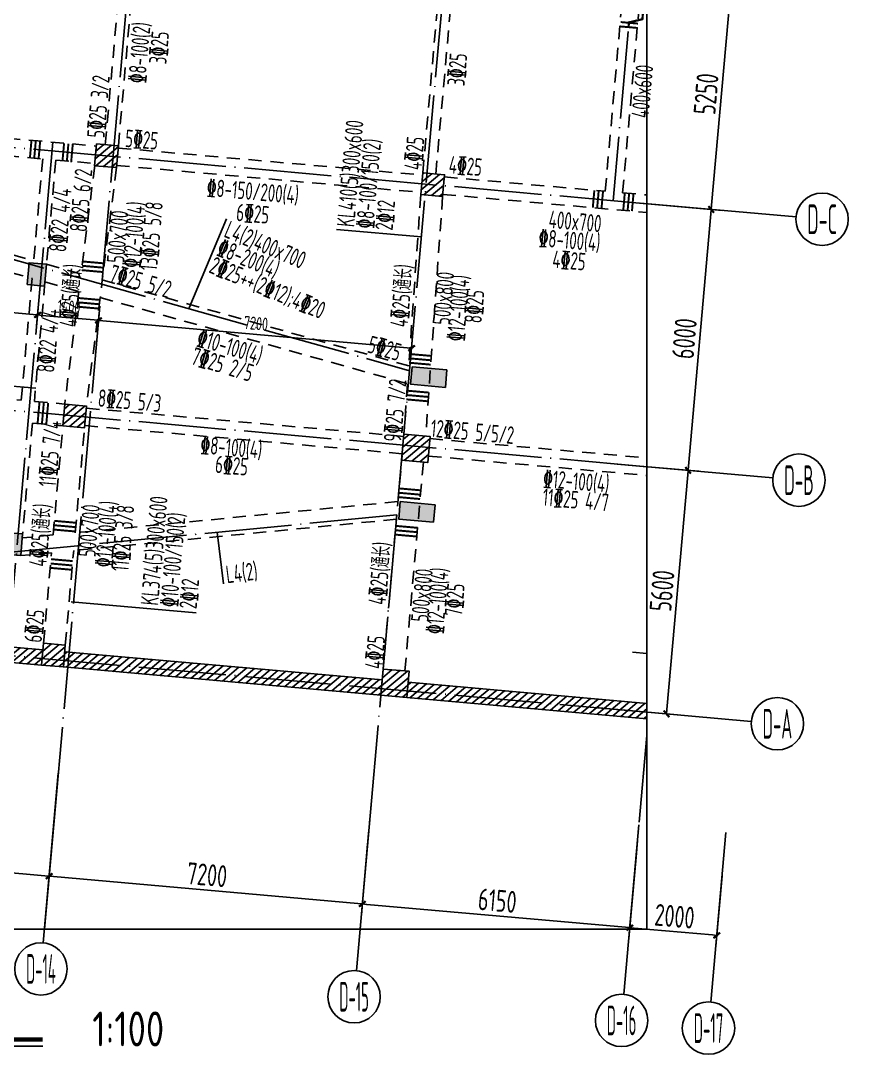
# Model space of a CAD drawing. Header units: millimetres. Extents: x 64473 to 386235, y 427387 to 703525.
# Drawn here: x 93046 to 112003, y 427387 to 451063 of the extents above; entities that cross this region are included whole.
import ezdxf
from ezdxf.enums import TextEntityAlignment as Align

# ---------------------------------------------------------------- set-up
doc = ezdxf.new("R2010")
doc.units = ezdxf.units.MM
doc.header["$LTSCALE"] = 100
doc.header["$PDMODE"] = 35
doc.header["$PDSIZE"] = 200
doc.linetypes.add('3', pattern=[5, 3, -2])
doc.linetypes.add('DOTE', pattern=[2.42, 2, -0.2, 0.02, -0.2])
for name, color, linetype in [('B-TEXT', 7, 'Continuous'), ('COLU', 7, 'Continuous'), ('DIM111', 3, 'Continuous'), ('HATCH', 254, 'Continuous'), ('h斜线-墙', 7, 'Continuous'), ('h斜线-柱', 7, 'Continuous'), ('L-AXIS', 3, 'Continuous'), ('L-dote', 253, 'DOTE'), ('L-吊筋', 1, 'Continuous'), ('L-箍筋', 1, 'Continuous'), ('WALL', 3, 'Continuous'), ('垂直标注', 31, 'Continuous'), ('垂直钢筋', 27, 'Continuous'), ('层12000', 54, 'Continuous'), ('柱', 2, 'Continuous'), ('梁虚线', 4, '3'), ('梁说明', 2, 'Continuous'), ('水平标注', 2, 'Continuous'), ('水平钢筋', 30, 'Continuous'), ('沉降观测点', 7, 'Continuous')]:
    doc.layers.add(name, color=color, linetype=linetype)
doc.styles.add('_TCH_AXIS', font='tssdeng.shx', dxfattribs={"width": 0.7, "bigfont": 'tssdchn.shx'})
doc.styles.add('COMPLEX', font='tssdeng.shx', dxfattribs={"width": 0.7, "bigfont": 'tssdchn.shx'})
doc.styles.get("Standard").update_dxf_attribs({"font": 'tssdeng.shx', "width": 0.7, "bigfont": 'tssdchn.shx'})
doc.styles.add('TSSD_Dimension', font='Tssdeng.shx', dxfattribs={"width": 0.7, "bigfont": 'tssdchn.shx'})
doc.dimstyles.new('TSSD_100_100$0', dxfattribs={"dimtxt": 300, "dimasz": 100, "dimexe": 250, "dimexo": 250, "dimgap": 100, "dimtad": 1, "dimdec": 0, "dimzin": 0, "dimdsep": 46, "dimtxsty": 'TSSD_Dimension', "dimblk": '_tsdbk', "dimblk1": '_tsdbk', "dimblk2": '_tsdbk', "dimsah": 1, "dimcen": 0, "dimclrt": 7, "dimadec": 0, "dimazin": 0, "dimtfac": 1, "dimtdec": 0, "dimtix": 1, "dimtmove": 2, "dimatfit": 3, "dimldrblk": '_tsdbk', "dimfxl": 1, "dimtolj": 1, "dimtzin": 0, "dimarcsym": 0})
pattern_1 = [(39.931646, (-659548.43, -374800.4), (-81.517904, 97.384965), [])]
pattern_2 = [(39.931646, (-183448.6, -59234.35), (-81.517904, 97.384965), [])]

# ---------------------------------------------------------------- blocks, each defined once
blk = doc.blocks.new('_tsdbk')
blk.add_line((-1, 0), (0, 0))
at = {"const_width": 0.5}
blk.add_lwpolyline([(-0.7, -0.7), (0.7, 0.7)], dxfattribs=at)
blk = doc.blocks.new('*D871')
at = {"layer": 'Defpoints', "color": 0}
for p in [(93842, 433082), (101014, 432446), (100871, 430831)]:
    blk.add_point(p, dxfattribs=at)
at = {"layer": 'L-AXIS', "color": 0, "lineweight": -2}
for p, q in [((93820, 432833), (93677, 431218)), ((100992, 432197), (100849, 430582)), ((93799, 431459), (100771, 430840))]:
    blk.add_line(p, q, dxfattribs=at)
at = {"layer": 'L-AXIS', "color": 0, "lineweight": -2, "xscale": 100, "yscale": 100, "zscale": 100}
for p, rotation in [((93699, 431467), 174.9316457828995), ((100871, 430831), 354.9316457828995)]:
    blk.add_blockref('_tsdbk', p, dxfattribs=dict(at, rotation=rotation))
at = {"layer": 'L-AXIS', "color": 7, "insert": (97316, 431498), "char_height": 500, "attachment_point": 5, "rotation": 354.9316, "style": 'TSSD_Dimension'}
blk.add_mtext('\\A1;7200', dxfattribs=at)
blk = doc.blocks.new('*D872')
at = {"layer": 'Defpoints', "color": 0}
for p in [(88165, 433585), (93842, 433082), (93699, 431467)]:
    blk.add_point(p, dxfattribs=at)
at = {"layer": 'L-AXIS', "color": 0, "lineweight": -2}
for p, q in [((88143, 433336), (87999, 431722)), ((93820, 432833), (93677, 431218)), ((88121, 431962), (93600, 431476))]:
    blk.add_line(p, q, dxfattribs=at)
at = {"layer": 'L-AXIS', "color": 0, "lineweight": -2, "xscale": 100, "yscale": 100, "zscale": 100}
for p, rotation in [((88021, 431971), 174.9316457828995), ((93699, 431467), 354.9316457828995)]:
    blk.add_blockref('_tsdbk', p, dxfattribs=dict(at, rotation=rotation))
at = {"layer": 'L-AXIS', "color": 7, "insert": (90891, 432068), "char_height": 500, "attachment_point": 5, "rotation": 354.9316, "style": 'TSSD_Dimension'}
blk.add_mtext('\\A1;5700', dxfattribs=at)
blk = doc.blocks.new('*D874')
at = {"layer": 'Defpoints', "color": 0}
for p in [(101014, 432446), (107140, 431902), (106997, 430288)]:
    blk.add_point(p, dxfattribs=at)
at = {"layer": 'L-AXIS', "color": 0, "lineweight": -2}
for p, q in [((100992, 432197), (100849, 430582)), ((107118, 431653), (106975, 430039)), ((100971, 430822), (106897, 430297))]:
    blk.add_line(p, q, dxfattribs=at)
at = {"layer": 'L-AXIS', "color": 0, "lineweight": -2, "xscale": 100, "yscale": 100, "zscale": 100}
for p, rotation in [((100871, 430831), 174.9316457828995), ((106997, 430288), 354.9316457828995)]:
    blk.add_blockref('_tsdbk', p, dxfattribs=dict(at, rotation=rotation))
at = {"layer": 'L-AXIS', "color": 7, "insert": (103965, 430908), "char_height": 500, "attachment_point": 5, "rotation": 354.9316, "style": 'TSSD_Dimension'}
blk.add_mtext('\\A1;6150', dxfattribs=at)
blk = doc.blocks.new('*D875')
at = {"layer": 'Defpoints', "color": 0}
for p in [(107140, 431902), (109132, 431726), (108989, 430111)]:
    blk.add_point(p, dxfattribs=at)
at = {"layer": 'L-AXIS', "color": 0, "lineweight": -2}
for p, q in [((107118, 431653), (106975, 430039)), ((109110, 431477), (108967, 429862)), ((107097, 430279), (108890, 430120))]:
    blk.add_line(p, q, dxfattribs=at)
at = {"layer": 'L-AXIS', "color": 0, "lineweight": -2, "xscale": 100, "yscale": 100, "zscale": 100}
for p, rotation in [((106997, 430288), 174.9316457828995), ((108989, 430111), 354.9316457828995)]:
    blk.add_blockref('_tsdbk', p, dxfattribs=dict(at, rotation=rotation))
at = {"layer": 'L-AXIS', "color": 7, "insert": (108024, 430548), "char_height": 500, "attachment_point": 5, "rotation": 354.9316, "style": 'TSSD_Dimension'}
blk.add_mtext('\\A1;2000', dxfattribs=at)
blk = doc.blocks.new('2013120519334455')
at = {"layer": 'HATCH'}
h = blk.add_hatch(color=256, dxfattribs=at)
h.paths.add_polyline_path([(25000, 5100), (24200, 5100), (24200, 4700), (25000, 4700)])
h.paths.add_polyline_path([(25000, 2000), (24200, 2000), (24200, 1600), (25000, 1600)])
h.paths.add_polyline_path([(15650, 6200), (15650, 6700), (15250, 6700), (15250, 6200)])
h.paths.add_polyline_path([(15650, 0), (15650, 500), (15250, 500), (15250, 0)])
h.paths.add_polyline_path([(9750, 6200), (9750, 6700), (9350, 6700), (9350, 6200)])
h.paths.add_polyline_path([(9750, 0), (9750, 500), (9350, 500), (9350, 0)])
h.paths.add_polyline_path([(800, 5100), (0, 5100), (0, 4700), (800, 4700)])
h.paths.add_polyline_path([(800, 2000), (0, 2000), (0, 1600), (800, 1600)])
at = {"layer": '柱', "color": 2}
for points in [[(9750, 6200), (9750, 6700), (9350, 6700), (9350, 6200)], [(15650, 6200), (15650, 6700), (15250, 6700), (15250, 6200)], [(800, 5100), (0, 5100), (0, 4700), (800, 4700)], [(25000, 5100), (24200, 5100), (24200, 4700), (25000, 4700)], [(800, 2000), (0, 2000), (0, 1600), (800, 1600)], [(25000, 2000), (24200, 2000), (24200, 1600), (25000, 1600)], [(9750, 0), (9750, 500), (9350, 500), (9350, 0)], [(15650, 0), (15650, 500), (15250, 500), (15250, 0)]]:
    blk.add_lwpolyline(points, close=True, dxfattribs=at)
blk = doc.blocks.new('*D905')
at = {"layer": 'Defpoints', "color": 0}
for p in [(89188, 445124), (93471, 444744), (93434, 444322)]:
    blk.add_point(p, dxfattribs=at)
at = {"layer": 'DIM111', "color": 0, "lineweight": -2}
for p, q in [((89166, 444875), (89129, 444453)), ((89250, 444693), (93334, 444331)), ((93449, 444495), (93412, 444073))]:
    blk.add_line(p, q, dxfattribs=at)
at = {"layer": 'DIM111', "color": 0, "lineweight": -2, "xscale": 100, "yscale": 100, "zscale": 100}
for p, rotation in [((89151, 444702), 174.9316211074427), ((93434, 444322), 354.9316211074427)]:
    blk.add_blockref('_tsdbk', p, dxfattribs=dict(at, rotation=rotation))
at = {"layer": 'DIM111', "color": 7, "insert": (91314, 444761), "char_height": 300, "attachment_point": 5, "rotation": 354.9316, "style": 'TSSD_Dimension'}
blk.add_mtext('\\A1;4300', dxfattribs=at)
blk = doc.blocks.new('*D906')
at = {"layer": 'Defpoints', "color": 0}
for p in [(93471, 444744), (94866, 444620), (94828, 444198)]:
    blk.add_point(p, dxfattribs=at)
at = {"layer": 'DIM111', "color": 0, "lineweight": -2}
for p, q in [((93449, 444495), (93412, 444073)), ((93534, 444313), (94729, 444207)), ((94844, 444371), (94806, 443949))]:
    blk.add_line(p, q, dxfattribs=at)
at = {"layer": 'DIM111', "color": 0, "lineweight": -2, "xscale": 100, "yscale": 100, "zscale": 100}
for p, rotation in [((93434, 444322), 174.9315699368263), ((94828, 444198), 354.9315699368262)]:
    blk.add_blockref('_tsdbk', p, dxfattribs=dict(at, rotation=rotation))
at = {"layer": 'DIM111', "color": 7, "insert": (94153, 444509), "char_height": 300, "attachment_point": 5, "rotation": 354.9316, "style": 'TSSD_Dimension'}
blk.add_mtext('\\A1;1400', dxfattribs=at)
blk = doc.blocks.new('*D907')
at = {"layer": 'Defpoints', "color": 0}
for p in [(94866, 444620), (102038, 443984), (102000, 443562)]:
    blk.add_point(p, dxfattribs=at)
at = {"layer": 'DIM111', "color": 0, "lineweight": -2}
for p, q in [((94844, 444371), (94806, 443949)), ((94928, 444190), (101901, 443571)), ((102015, 443735), (101978, 443313))]:
    blk.add_line(p, q, dxfattribs=at)
at = {"layer": 'DIM111', "color": 0, "lineweight": -2, "xscale": 100, "yscale": 100, "zscale": 100}
for p, rotation in [((94828, 444198), 174.9316310439509), ((102000, 443562), 354.9316310439509)]:
    blk.add_blockref('_tsdbk', p, dxfattribs=dict(at, rotation=rotation))
at = {"layer": 'DIM111', "color": 7, "insert": (98436, 444129), "char_height": 300, "attachment_point": 5, "rotation": 354.9316, "style": 'TSSD_Dimension'}
blk.add_mtext('\\A1;7200', dxfattribs=at)
blk = doc.blocks.new('_AXISO')
blk.add_circle((0, 0), 0.5)
at = {"layer": 'B-TEXT', "style": 'COMPLEX', "width": 1.450893}
blk.add_attdef('A', text='', height=0.56, dxfattribs=at).set_placement((0.249375, -0.28), (0.749375, -0.28), align=Align.FIT)
blk = doc.blocks.new('*D910')
at = {"layer": 'Defpoints', "color": 0}
for p in [(107704, 452113), (109327, 451969), (107240, 446883)]:
    blk.add_point(p, dxfattribs=at)
at = {"layer": 'L-AXIS', "color": 0, "lineweight": -2}
for p, q in [((107953, 452091), (109576, 451947)), ((108872, 446839), (109318, 451869)), ((107489, 446861), (109112, 446717))]:
    blk.add_line(p, q, dxfattribs=at)
at = {"layer": 'L-AXIS', "color": 0, "lineweight": -2, "xscale": 100, "yscale": 100, "zscale": 100}
for p, rotation in [((109327, 451969), 84.93164578923876), ((108863, 446739), 264.9316457892388)]:
    blk.add_blockref('_tsdbk', p, dxfattribs=dict(at, rotation=rotation))
at = {"layer": 'L-AXIS', "color": 7, "insert": (108746, 449385), "char_height": 500, "attachment_point": 5, "rotation": 84.9316, "style": 'TSSD_Dimension'}
blk.add_mtext('\\A1;5250', dxfattribs=at)
blk = doc.blocks.new('*D911')
at = {"layer": 'Defpoints', "color": 0}
for p in [(107240, 446883), (108863, 446739), (106710, 440907)]:
    blk.add_point(p, dxfattribs=at)
at = {"layer": 'L-AXIS', "color": 0, "lineweight": -2}
for p, q in [((107489, 446861), (109112, 446717)), ((108342, 440862), (108854, 446640)), ((106959, 440885), (108582, 440741))]:
    blk.add_line(p, q, dxfattribs=at)
at = {"layer": 'L-AXIS', "color": 0, "lineweight": -2, "xscale": 100, "yscale": 100, "zscale": 100}
for p, rotation in [((108863, 446739), 84.93164578923876), ((108333, 440763), 264.9316457892388)]:
    blk.add_blockref('_tsdbk', p, dxfattribs=dict(at, rotation=rotation))
at = {"layer": 'L-AXIS', "color": 7, "insert": (108249, 443782), "char_height": 500, "attachment_point": 5, "rotation": 84.9316, "style": 'TSSD_Dimension'}
blk.add_mtext('\\A1;6000', dxfattribs=at)
blk = doc.blocks.new('*D912')
at = {"layer": 'Defpoints', "color": 0}
for p in [(106710, 440907), (108333, 440763), (106215, 435329)]:
    blk.add_point(p, dxfattribs=at)
at = {"layer": 'L-AXIS', "color": 0, "lineweight": -2}
for p, q in [((106959, 440885), (108582, 440741)), ((107847, 435285), (108324, 440663)), ((106464, 435307), (108087, 435163))]:
    blk.add_line(p, q, dxfattribs=at)
at = {"layer": 'L-AXIS', "color": 0, "lineweight": -2, "xscale": 100, "yscale": 100, "zscale": 100}
for p, rotation in [((108333, 440763), 84.93164578923876), ((107838, 435185), 264.9316457892388)]:
    blk.add_blockref('_tsdbk', p, dxfattribs=dict(at, rotation=rotation))
at = {"layer": 'L-AXIS', "color": 7, "insert": (107737, 438005), "char_height": 500, "attachment_point": 5, "rotation": 84.9316, "style": 'TSSD_Dimension'}
blk.add_mtext('\\A1;5600', dxfattribs=at)

msp = doc.modelspace()

# ---------------------------------------------------------------- hatches: boundary and pattern name
at = {"layer": 'h斜线-墙'}
h = msp.add_hatch(dxfattribs=at)
h.set_pattern_fill('ANSI31', color=256, scale=40, angle=-5.06835, style=0)
h.set_pattern_definition(pattern_2)
h.paths.add_polyline_path([(88526.4, 437098.5), (93556.7, 436652.4), (93525.8, 436303.8), (88495.5, 436749.9)])
h = msp.add_hatch(dxfattribs=at)
h.set_pattern_fill('ANSI31', color=256, scale=40, angle=-5.06835, style=0)
h.set_pattern_definition(pattern_2)
h.paths.add_polyline_path([(94054.7, 436608.2), (101326.2, 435963.3), (101295.3, 435614.7), (94023.8, 436259.6)])
h = msp.add_hatch(dxfattribs=at)
h.set_pattern_fill('ANSI31', color=256, scale=40, angle=-5.06835, style=0)
h.set_pattern_definition(pattern_2)
edge = h.paths.add_edge_path()
edge.add_line((107387.6, 435074.4), (101892.9, 435561.7))
edge.add_line((101892.9, 435561.7), (101923.8, 435910.3))
edge.add_line((101923.8, 435910.3), (107387.6, 435425.7))
at = {"layer": 'h斜线-柱'}
h = msp.add_hatch(dxfattribs=at)
h.set_pattern_fill('ANSI31', color=256, scale=40, angle=-5.06835, style=0)
h.set_pattern_definition(pattern_1)
h.paths.add_polyline_path([(94740.9, 447741.1), (95239, 447697), (95283.2, 448195), (94785.1, 448239.2)])
h = msp.add_hatch(dxfattribs=at)
h.set_pattern_fill('ANSI31', color=256, scale=40, angle=-5.06835, style=0)
h.set_pattern_definition(pattern_1)
h.paths.add_polyline_path([(102211.6, 447078.6), (102709.7, 447034.4), (102753.8, 447532.4), (102255.8, 447576.6)])
h = msp.add_hatch(dxfattribs=at)
h.set_pattern_fill('ANSI31', color=256, scale=40, angle=-5.06835, style=0)
h.set_pattern_definition(pattern_1)
h.paths.add_polyline_path([(94011.7, 441782.3), (94509.7, 441738.1), (94553.9, 442236.1), (94055.8, 442280.3)])
h = msp.add_hatch(dxfattribs=at)
h.set_pattern_fill('ANSI31', color=256, scale=40, angle=-5.06835, style=0)
h.set_pattern_definition([(39.931646, (-667517.16, -374093.82), (-81.517904, 97.384965), [])])
h.paths.add_polyline_path([(101772.3, 440993.4), (102370, 440940.4), (102423, 441538.1), (101825.3, 441591.1)])
h = msp.add_hatch(dxfattribs=at)
h.set_pattern_fill('ANSI31', color=256, scale=40, angle=-5.06835, style=0)
h.set_pattern_definition(pattern_1)
h.paths.add_polyline_path([(93525.8, 436303.8), (94023.8, 436259.6), (94068, 436757.7), (93569.9, 436801.8)])
h = msp.add_hatch(dxfattribs=at)
h.set_pattern_fill('ANSI31', color=256, scale=40, angle=-5.06835, style=0)
h.set_pattern_definition(pattern_1)
h.paths.add_polyline_path([(101295.3, 435614.7), (101892.9, 435561.7), (101945.9, 436159.3), (101348.3, 436212.3)])

# ---------------------------------------------------------------- linework, layer by layer
at = {"layer": 'COLU'}
for points in [[(94740.9, 447741.1), (95239, 447697), (95283.2, 448195), (94785.1, 448239.2)], [(102211.6, 447078.6), (102709.7, 447034.4), (102753.8, 447532.4), (102255.8, 447576.6)], [(94011.7, 441782.3), (94509.7, 441738.1), (94553.9, 442236.1), (94055.8, 442280.3)], [(101772.3, 440993.4), (102370, 440940.4), (102423, 441538.1), (101825.3, 441591.1)], [(93525.8, 436303.8), (94023.8, 436259.6), (94068, 436757.7), (93569.9, 436801.8)], [(101295.3, 435614.7), (101892.9, 435561.7), (101945.9, 436159.3), (101348.3, 436212.3)]]:
    msp.add_lwpolyline(points, close=True, dxfattribs=at)
at = {"layer": 'L-AXIS'}
for p, q in [((110805.3, 446567.1), (107239.9, 446883.3)), ((110275.2, 440590.5), (106709.8, 440906.8)), ((109780.5, 435012.4), (106215.1, 435328.6)), ((93908.4, 433825.9), (93563.7, 429940.3)), ((93842.4, 433081.8), (93591.5, 430253.3)), ((101080.2, 433189.8), (100735.6, 429304.2)), ((107206.2, 432646.5), (106861.5, 428760.9)), ((101014.2, 432445.7), (100819.8, 430253.3)), ((109198.3, 432469.8), (108853.7, 428584.2)), ((107140.2, 431902.4), (106993.9, 430253.3))]:
    msp.add_line(p, q, dxfattribs=at)
at = {"layer": 'L-dote', "ltscale": 10}
for p, q in [((97850.4, 478272.9), (93842.4, 433081.8)), ((105078.7, 478272.9), (101679.4, 439945.9)), ((107387.6, 455633.6), (106616.5, 446938.9)), ((107387.6, 446870.5), (65085, 450622.3)), ((107387.6, 440846.9), (65085, 444598.8)), ((101661.4, 439743.2), (101014.2, 432445.7)), ((107387.6, 435224.9), (65085, 438976.8)), ((107387.6, 434692.8), (107140.2, 431902.4))]:
    msp.add_line(p, q, dxfattribs=at)
at = {"layer": 'L-dote', "color": 1, "ltscale": 10}
for p, q in [((93785.8, 448277.6), (92736.6, 436448.5)), ((89318.1, 446590.2), (101954.4, 443045.9)), ((101661.4, 439743.2), (88598.6, 438478.3))]:
    msp.add_line(p, q, dxfattribs=at)
at = {"layer": 'L-吊筋', "const_width": 50}
msp.add_lwpolyline([(106969.9, 450923.2), (106978.7, 451022.8), (107286.4, 451095.9), (107326.1, 451544.1), (107036.1, 451670.2), (107045, 451769.8)], dxfattribs=at)
at = {"layer": 'L-箍筋', "const_width": 44.9}
for points in [[(106789, 451030.5), (107187.5, 450995.1)], [(106780.2, 450930.9), (107178.6, 450895.5)], [(93293.6, 448319.6), (93258.9, 447928.3)], [(93392.4, 448310.8), (93357.5, 447916.8)], [(93492.8, 448301.9), (93457.7, 447905.2)], [(94040.3, 448253.3), (94003.8, 447841.7)], [(94139.8, 448244.5), (94103.1, 447830.1)], [(94239.3, 448235.6), (94202.4, 447818.6)], [(106185.9, 447177.8), (106150.6, 446779.4)], [(106285.5, 447169), (106250.2, 446770.6)], [(106385.1, 447160.2), (106349.8, 446761.7)], [(106883.2, 447116), (106847.8, 446717.6)], [(106982.8, 447107.2), (106947.5, 446708.7)], [(107082.4, 447098.3), (107047.1, 446699.9)], [(94440.8, 445348.7), (94938.8, 445304.5)], [(94449.6, 445448.3), (94947.7, 445404.2)], [(94458.5, 445547.9), (94956.5, 445503.8)], [(94357.4, 444711.1), (94855.4, 444666.9)], [(94339.7, 444511.9), (94837.7, 444467.7)], [(94348.5, 444611.5), (94846.6, 444567.3)], [(101940.6, 443228.1), (102438.6, 443183.9)], [(101949.4, 443327.7), (102447.4, 443283.5)], [(101958.2, 443427.3), (102456.3, 443383.1)], [(101886.6, 442488.1), (102384.7, 442444)], [(101895.5, 442587.8), (102393.5, 442543.6)], [(93477.8, 442331.8), (93433.6, 441833.5)], [(93577.1, 442320.2), (93532.9, 441822)], [(93676.4, 442308.7), (93632.2, 441810.5)], [(101877.8, 442388.5), (102375.9, 442344.4)], [(101697.5, 440149.5), (102195.5, 440105.4)], [(101706.3, 440249.1), (102204.4, 440205)], [(101715.1, 440348.7), (102213.2, 440304.6)], [(93801, 439406.5), (94299, 439362.3)], [(93809.8, 439506.1), (94307.8, 439461.9)], [(93818.6, 439605.7), (94316.7, 439561.6)], [(101639, 439490.4), (102137.1, 439446.2)], [(101621.3, 439291.2), (102119.4, 439247)], [(101630.2, 439390.8), (102128.2, 439346.6)], [(93740.8, 438728.3), (94238.9, 438684.1)], [(93723.1, 438529.1), (94221.2, 438484.9)], [(93732, 438628.7), (94230, 438584.5)]]:
    msp.add_lwpolyline(points, dxfattribs=at)
at = {"layer": 'WALL'}
for points in [[(88526.4, 437098.5), (93556.7, 436652.4), (93525.8, 436303.8), (88495.5, 436749.9)], [(94054.7, 436608.2), (101326.2, 435963.3), (101295.3, 435614.7), (94023.8, 436259.6)]]:
    msp.add_lwpolyline(points, close=True, dxfattribs=at)
msp.add_lwpolyline([(107387.6, 435074.4), (101892.9, 435561.7), (101923.8, 435910.3), (107387.6, 435425.7)], dxfattribs=at)
at = {"layer": '垂直标注'}
for p, q in [((100278.9, 446280.8), (102225.9, 446108.2)), ((97068.6, 437497.7), (94206.4, 437751.5)), ((107058.9, 436599.8), (107387.6, 436570.6))]:
    msp.add_line(p, q, dxfattribs=at)
at = {"layer": '垂直标注', "color": 6}
msp.add_line((91122.8, 442843.1), (93393.4, 442641.7), dxfattribs=at)
at = {"layer": '层12000', "color": 30, "linetype": '3'}
for p, q in [((93551.2, 447896.9), (93344.4, 445564.7)), ((93850.1, 447870.4), (93638.3, 445482.3)), ((94741.5, 447748.4), (94429.4, 445260.4)), ((95239, 447697), (94916.2, 445123.9)), ((102211.6, 447078.6), (101935.4, 443155.1)), ((102710, 447038.4), (102323.7, 441550.9)), ((89498.4, 446643.5), (93344.4, 445564.7)), ((89446, 446242.7), (93308.4, 445159.4)), ((93638.2, 445482.3), (94429.4, 445260.4)), ((93308.4, 445159.4), (93060.9, 442368.6)), ((94916.2, 445123.9), (101935.4, 443155.1)), ((93602.3, 445077), (93359.7, 442342.1)), ((93602.3, 445077), (94379, 444859.1)), ((94379, 444859.1), (94056.4, 442287.6)), ((94865.8, 444722.6), (94553.9, 442236.1)), ((94865.8, 444722.6), (101906.7, 442747.7)), ((101906.7, 442747.7), (101825.3, 441591.1)), ((88975.5, 442730.9), (93060.9, 442368.6)), ((93359.7, 442342.1), (94056.6, 442280.3)), ((93315.6, 441844), (93082.3, 439213.9)), ((93315.6, 441844), (94012.9, 441782.2)), ((93789.9, 439282.4), (94011.7, 441782.3)), ((94296.3, 439331.4), (94509.7, 441738.2)), ((101846.3, 436168.2), (102270.4, 440949.2)), ((101688.4, 440047.2), (94296.3, 439331.4)), ((101339.4, 436112.7), (101661.4, 439743.2)), ((101652.4, 439641.9), (94260.3, 438926.1)), ((93789.9, 439282.4), (93082.3, 439213.9)), ((93754, 438877), (93046.3, 438808.5)), ((93569.9, 436801.5), (93754, 438877)), ((94068, 436757.7), (94260.3, 438926.1))]:
    msp.add_line(p, q, dxfattribs=at)
at = {"layer": '层12000', "color": 254}
msp.add_lwpolyline([(65058.5, 478278.6), (107387.9, 478278.6), (107387.9, 430253.3), (65058.5, 430253.3)], close=True, dxfattribs=at)
at = {"layer": '梁虚线'}
for p, q in [((94984.3, 448221.5), (95404, 452952.9)), ((95283.2, 448195), (95651.3, 452345.7)), ((102554.6, 447550.2), (102974.3, 452281.6)), ((106435, 447155.8), (106863.4, 451986.8)), ((106833.4, 447120.4), (107261.8, 451951.5)), ((102255.8, 447576.3), (102623.9, 451727.3)), ((89750.2, 448635.5), (94780.5, 448189.4)), ((89715.3, 448237.1), (93551.2, 447896.9)), ((95278.5, 448145.2), (102251.1, 447526.8)), ((93850.1, 447870.4), (94745.4, 447791)), ((95243.6, 447746.8), (102216.3, 447128.3)), ((102749.2, 447482.7), (106435, 447155.8)), ((102714.3, 447084.2), (107387.6, 446669.7)), ((106833.4, 447120.4), (107387.6, 447071.3)), ((94550.2, 442186.3), (101820.7, 441541.5)), ((94515.4, 441787.8), (101785.8, 441143)), ((102418.6, 441488.4), (107387.6, 441047.7)), ((102383.2, 441090), (107387.6, 440646.1))]:
    msp.add_line(p, q, dxfattribs=at)
at = {"layer": '梁虚线', "color": 30}
msp.add_line((101679.4, 439945.9), (101781.1, 441093), dxfattribs=at)
at = {"layer": '梁说明', "const_width": 100}
msp.add_lwpolyline([(93552.4, 427723.8), (77850.1, 427723.8)], dxfattribs=at)
at = {"layer": '梁说明'}
msp.add_lwpolyline([(93552.4, 427573.8), (77850.1, 427573.8)], dxfattribs=at)
at = {"layer": '水平标注', "color": 6}
for p, q in [((97760.9, 446522.8), (96905.9, 444488.3)), ((97693.2, 438164.7), (97547.4, 439347.1))]:
    msp.add_line(p, q, dxfattribs=at)

# ---------------------------------------------------------------- block references
at = {"layer": 'L-AXIS'}
ref = msp.add_blockref('_AXISO', (111402.9, 446514.1), dxfattribs=dict(at, xscale=1199.999999999998, yscale=1200, zscale=1200, rotation=359.9996457873791))
ref.add_attrib('A', 'D-C', dxfattribs={"color": 7, "height": 678.82, "rotation": 359.99965, "style": '_TCH_AXIS', "width": 0.33871}).set_placement((111063.5, 446174.7), (111742.3, 446174.7), align=Align.FIT)
ref = msp.add_blockref('_AXISO', (110872.9, 440537.5), dxfattribs=dict(at, xscale=1199.999999999998, yscale=1200, zscale=1200, rotation=359.9996457873791))
ref.add_attrib('A', 'D-B', dxfattribs={"color": 7, "height": 678.82, "rotation": 359.99965, "style": '_TCH_AXIS', "width": 0.344262}).set_placement((110533.5, 440198.1), (111212.3, 440198.1), align=Align.FIT)
ref = msp.add_blockref('_AXISO', (110378.1, 434959.4), dxfattribs=dict(at, xscale=1199.999999999998, yscale=1200, zscale=1200, rotation=359.9996457873791))
ref.add_attrib('A', 'D-A', dxfattribs={"color": 7, "height": 678.82, "rotation": 359.99965, "style": '_TCH_AXIS', "width": 0.333333}).set_placement((110038.7, 434620), (110717.6, 434620), align=Align.FIT)
ref = msp.add_blockref('_AXISO', (93510.7, 429342.6), dxfattribs=dict(at, xscale=1199.999999999998, yscale=1200, zscale=1200, rotation=359.9996457873791))
ref.add_attrib('A', 'D-14', dxfattribs={"color": 7, "height": 678.82, "rotation": 359.99965, "style": '_TCH_AXIS', "width": 0.333333}).set_placement((93171.3, 429003.2), (93850.1, 429003.2), align=Align.FIT)
ref = msp.add_blockref('_AXISO', (100682.6, 428706.5), dxfattribs=dict(at, xscale=1199.999999999998, yscale=1200, zscale=1200, rotation=359.9996457873791))
ref.add_attrib('A', 'D-15', dxfattribs={"color": 7, "height": 678.82, "rotation": 359.99965, "style": '_TCH_AXIS', "width": 0.337662}).set_placement((100343.2, 428367.1), (101022, 428367.1), align=Align.FIT)
ref = msp.add_blockref('_AXISO', (106808.5, 428163.2), dxfattribs=dict(at, xscale=1199.999999999998, yscale=1200, zscale=1200, rotation=359.9996457873791))
ref.add_attrib('A', 'D-16', dxfattribs={"color": 7, "height": 678.82, "rotation": 359.99965, "style": '_TCH_AXIS', "width": 0.342105}).set_placement((106469.1, 427823.8), (107147.9, 427823.8), align=Align.FIT)
ref = msp.add_blockref('_AXISO', (108800.7, 427986.5), dxfattribs=dict(at, xscale=1199.999999999998, yscale=1200, zscale=1200, rotation=359.9996457873791))
ref.add_attrib('A', 'D-17', dxfattribs={"color": 7, "height": 678.82, "rotation": 359.99965, "style": '_TCH_AXIS', "width": 0.337662}).set_placement((108461.3, 427647.1), (109140.1, 427647.1), align=Align.FIT)
at = {"layer": '沉降观测点', "rotation": 354.931621106704}
msp.add_blockref('2013120519334455', (77457.5, 440191.1), dxfattribs=at)

# ---------------------------------------------------------------- texts
at = {"layer": '垂直标注', "color": 1, "width": 0.65}
for s, rotation, p in [('KL410(5)300x600', 84.93167, (100685.4, 446325.3)), ('KL374(5)300x600', 84.93178, (96194.8, 437655.9))]:
    msp.add_text(s, height=403, rotation=rotation, dxfattribs=at).set_placement(p)
at = {"layer": '垂直标注', "width": 0.65}
for s, height, rotation, p in [('%%1328-100/150(2)', 402, 84.93167, (101124.8, 446286.3)), ('2%%13212', 401, 84.93167, (101564.2, 446247.4)), ('%%13210-100/150(2)', 402, 84.93178, (96635.3, 437616.8)), ('2%%13212', 401, 84.93178, (97075.8, 437577.8))]:
    msp.add_text(s, height=height, rotation=rotation, dxfattribs=at).set_placement(p)
at = {"layer": '垂直钢筋', "color": 0, "width": 0.65}
for s, rotation, p in [('%%1328-100(2)', 84.93178, (95901.5, 449615.8)), ('3%%13325', 84.93178, (96382.1, 450054.6)), ('400x600', 84.93157, (107431.1, 448822.2))]:
    msp.add_text(s, height=400, rotation=rotation, dxfattribs=at).set_placement(p)
at = {"layer": '垂直钢筋', "color": 6, "width": 0.65}
for s, rotation, p in [('3%%13325', 84.93159, (103211, 449554.8)), ('5%%13325 3/2', 84.93178, (94963.4, 448365.2)), ('4%%13325', 84.93159, (102227.1, 447631.3)), ('8%%13325 6/2', 84.93178, (94562.6, 446211.7)), ('8%%13322 4/4', 84.93163, (94085.5, 445751.7)), ('%%13212-100(4)', 84.93163, (95772.2, 445385.3)), ('13%%13325 5/8', 84.93163, (96167.8, 445326.6)), ('500x700', 84.93163, (95413.8, 445497.6)), ('4%%13325(通长)', 84.93163, (94326.9, 444034.6)), ('4%%13325(通长)', 84.93159, (101907.7, 444031.1)), ('500x800', 84.93148, (102877.3, 444079.6)), ('%%13212-100(4)', 84.93164, (103200.5, 443704)), ('8%%13325 ', 84.93164, (103602.4, 444121.5)), ('8%%13322 4/4', 84.93163, (93811.8, 442990.4)), ('9%%13325 7/2', 84.93167, (101757.9, 441404.2)), ('11%%13325 7/4', 84.93148, (93851.6, 440373.8)), ('4%%13325(通长)', 84.93163, (93633.9, 438546.5)), ('500x700', 84.93163, (94760.8, 438764.8)), ('%%13212-100(4)', 84.93163, (95140.6, 438526.5)), ('11%%13325 3/8', 84.93163, (95518.1, 438434.5)), ('4%%13325(通长)', 84.93163, (101406.6, 437672.1)), ('500x800', 84.93163, (102382.4, 437278.1)), ('%%13212-100(4)', 84.93163, (102720.8, 436998.5)), ('7%%13325 ', 84.93163, (103153.7, 437410.6)), ('6%%13325 ', 84.93157, (93527.2, 436806.5)), ('4%%13325', 84.93167, (101328.6, 436203))]:
    msp.add_text(s, height=400, rotation=rotation, dxfattribs=at).set_placement(p)
at = {"layer": '梁说明', "width": 0.8}
msp.add_text('1:100', height=800, dxfattribs=at).set_placement((94687.1, 427568))
at = {"layer": '水平标注', "color": 1, "width": 0.65}
msp.add_text('L4(2)400x700', height=403, rotation=337.20622, dxfattribs=at).set_placement((97679.1, 446120))
at = {"layer": '水平标注', "color": 6, "width": 0.65}
for s, height, rotation, p in [('%%1328-200(4)', 402, 337.20622, (97507.3, 445711.3)), ('2%%13325++(2%%13212);4%%13320', 401, 337.20622, (97335.6, 445302.6)), ('%%13210-100(4)', 402, 343.13222, (97050.3, 443627.1)), ('7%%13325 2/5 ', 402, 343.13222, (96921.9, 443203.9)), ('L4(2)', 403, 7.0336, (97773.2, 438174.5))]:
    msp.add_text(s, height=height, rotation=rotation, dxfattribs=at).set_placement(p)
at = {"layer": '水平钢筋', "color": 6, "width": 0.65}
for s, rotation, p in [('5%%13325', 354.93164, (95426.2, 448172.3)), ('4%%13325', 354.93169, (102840.3, 447568.3)), ('%%1328-150/200(4)', 354.93164, (97293.9, 447047.6)), ('6%%13325', 354.93159, (97970.9, 446475.8)), ('400x700', 354.93168, (105127.5, 446317.2)), ('%%1328-100(4)', 354.93168, (104895.9, 445896)), ('4%%13325', 354.93159, (105212.9, 445404.6)), ('7%%13325 5/2 ', 343.98629, (95050.5, 445097.1)), ('5%%13325 ', 343.98629, (100964.4, 443469.3)), ('8%%13325 5/3', 354.93165, (94801.6, 442224.7)), ('12%%13325 5/5/2', 354.93167, (102425.9, 441533.1)), ('%%1328-100(4)', 354.93165, (97150, 441151.5)), ('6%%13325', 354.93162, (97487.3, 440706.9)), ('%%13212-100(4)', 354.93161, (104996.3, 440381.9)), ('11%%13325 4/7', 354.93162, (104987.6, 439955.2))]:
    msp.add_text(s, height=400, rotation=rotation, dxfattribs=at).set_placement(p)

# ---------------------------------------------------------------- dimensions: what is measured, and where the dimension line sits
at = {"layer": 'DIM111'}
for p1, p2, picture, middle in [((89188, 445124), (93471.4, 444744.1), '*D905', (91314.4, 444761)), ((93471.4, 444744.1), (94865.7, 444620.4), '*D906', (94153.2, 444509.2)), ((94865.7, 444620.4), (102037.6, 443984.3), '*D907', (98436.3, 444129.4))]:
    dim = msp.add_aligned_dim(p1=p1, p2=p2, distance=-423.7, dimstyle='TSSD_100_100$0', dxfattribs=at)
    dim.commit()
    dim.dimension.update_dxf_attribs({"geometry": picture, "text_midpoint": middle})
at = {"layer": 'L-AXIS'}
for base, p1, p2, angle, picture, middle in [((109326.8, 451968.8), (107239.9, 446883.3), (107703.7, 452112.8), 84.93165, '*D910', (108746.2, 449385)), ((108863, 446739.3), (106709.8, 440906.8), (107239.9, 446883.3), 84.93165, '*D911', (108249.3, 443782)), ((108332.9, 440762.8), (106215.1, 435328.9), (106709.8, 440906.8), 84.93165, '*D912', (107736.9, 438004.8)), ((93699.2, 431467.4), (88164.6, 433585.3), (93842.4, 433081.8), 354.93165, '*D872', (90891.2, 432067.8)), ((100871, 430831.3), (93842.4, 433081.8), (101014.2, 432445.7), 354.93165, '*D871', (97316, 431498)), ((106997, 430288), (101014.2, 432445.7), (107140.2, 431902.4), 354.93165, '*D874', (103964.9, 430908.3)), ((108989.2, 430111.3), (107140.2, 431902.4), (109132.3, 431725.7), 354.93165, '*D875', (108024, 430548.3))]:
    dim = msp.add_linear_dim(base=base, p1=p1, p2=p2, angle=angle, dimstyle='TSSD_100_100$0', override={"dimtxt": 500}, dxfattribs=at)
    dim.commit()
    dim.dimension.update_dxf_attribs({"geometry": picture, "text_midpoint": middle})

doc.saveas('drawing.dxf')
